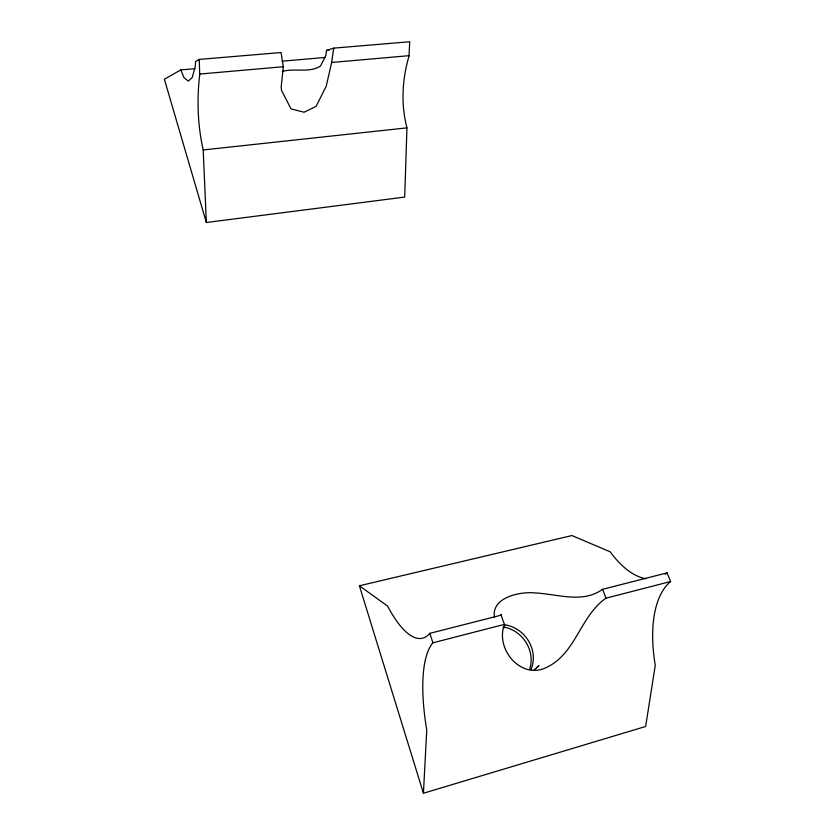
<?xml version="1.0" encoding="UTF-8"?>
<svg xmlns="http://www.w3.org/2000/svg" width="835" height="835" viewBox="0 0 835 835"><rect width="100%" height="100%" fill="white"/><g stroke="black" fill="none" stroke-linecap="round" stroke-linejoin="round"><path stroke-width="1.25" d="M282.293 71.466C294.964 67.792 308.783 73.407 320.494 66.049L325.838 55.528L326.485 50.444L333.729 48.127L409.745 41.75L408.952 56.289C402.178 79.388 400.81 104.49 406.948 127.859L404.704 197.081L206.349 222.507L164.37 79.242L180.788 69.91L195.056 68.679M494.529 617.524C490.813 597.328 520.247 591.264 535.402 592.965C557.488 594.029 582.59 603.778 602.484 589.333L667.061 572.873L670.63 581.515A116.284 55.715 70.3 0 0 655.266 665.391L645.643 726.481L423.428 793.25L426.748 729.936A125.073 39.777 74.3 0 1 432.906 642.814L429.816 633.347A111.639 35.581 77.7 0 1 387.638 606.126L359.394 585.784L571.923 535.548L610.187 551.81A104.229 50.392 76 0 0 645.925 578.718M180.788 69.91L183.971 77.603L188.334 81.131L192.269 77.394L195.171 66.727L195.609 61.477L199.262 59.4L281.061 52.542L283.326 66.716L281.155 87.09L281.562 90.441L291.06 108.905L304.076 112.224L316.079 106.41L326.224 86.235L331.641 62.468L333.729 48.127M503.421 627.607C497.002 652.25 523.242 680.629 548 666.685C576.213 652.239 580.617 615.76 605.939 598.194L670.63 581.515M199.262 59.4L199.711 74.691C196.736 99.72 197.665 125.344 203.197 149.956L206.349 222.507M534.097 669.91L538.878 665.756L536.456 667.833M432.906 642.814L504.517 624.35A58.993 51.144 49.1 0 1 501.261 615.134L429.816 633.347M203.197 149.956L406.948 127.859M199.899 74.044L283.326 66.716M331.641 62.468L409.296 55.653M282.011 61.185L324.825 57.49M326.485 50.444L329.063 50.225M359.394 585.784L423.428 793.25M667.061 572.873A104.229 50.392 76 0 1 665.255 574.271M602.432 589.353A58.993 51.144 49.1 0 1 605.876 598.204M501.073 614.32A113.278 18.923 79.3 0 1 500.666 615.301M503.766 628.296A127.212 26.01 66.7 0 1 504.747 624.841M503.829 624.737A31.187 27.753 52.7 0 1 530.872 669.67M502.962 626.97A31.052 27.67 52.9 0 1 529.818 668.616"/></g></svg>
